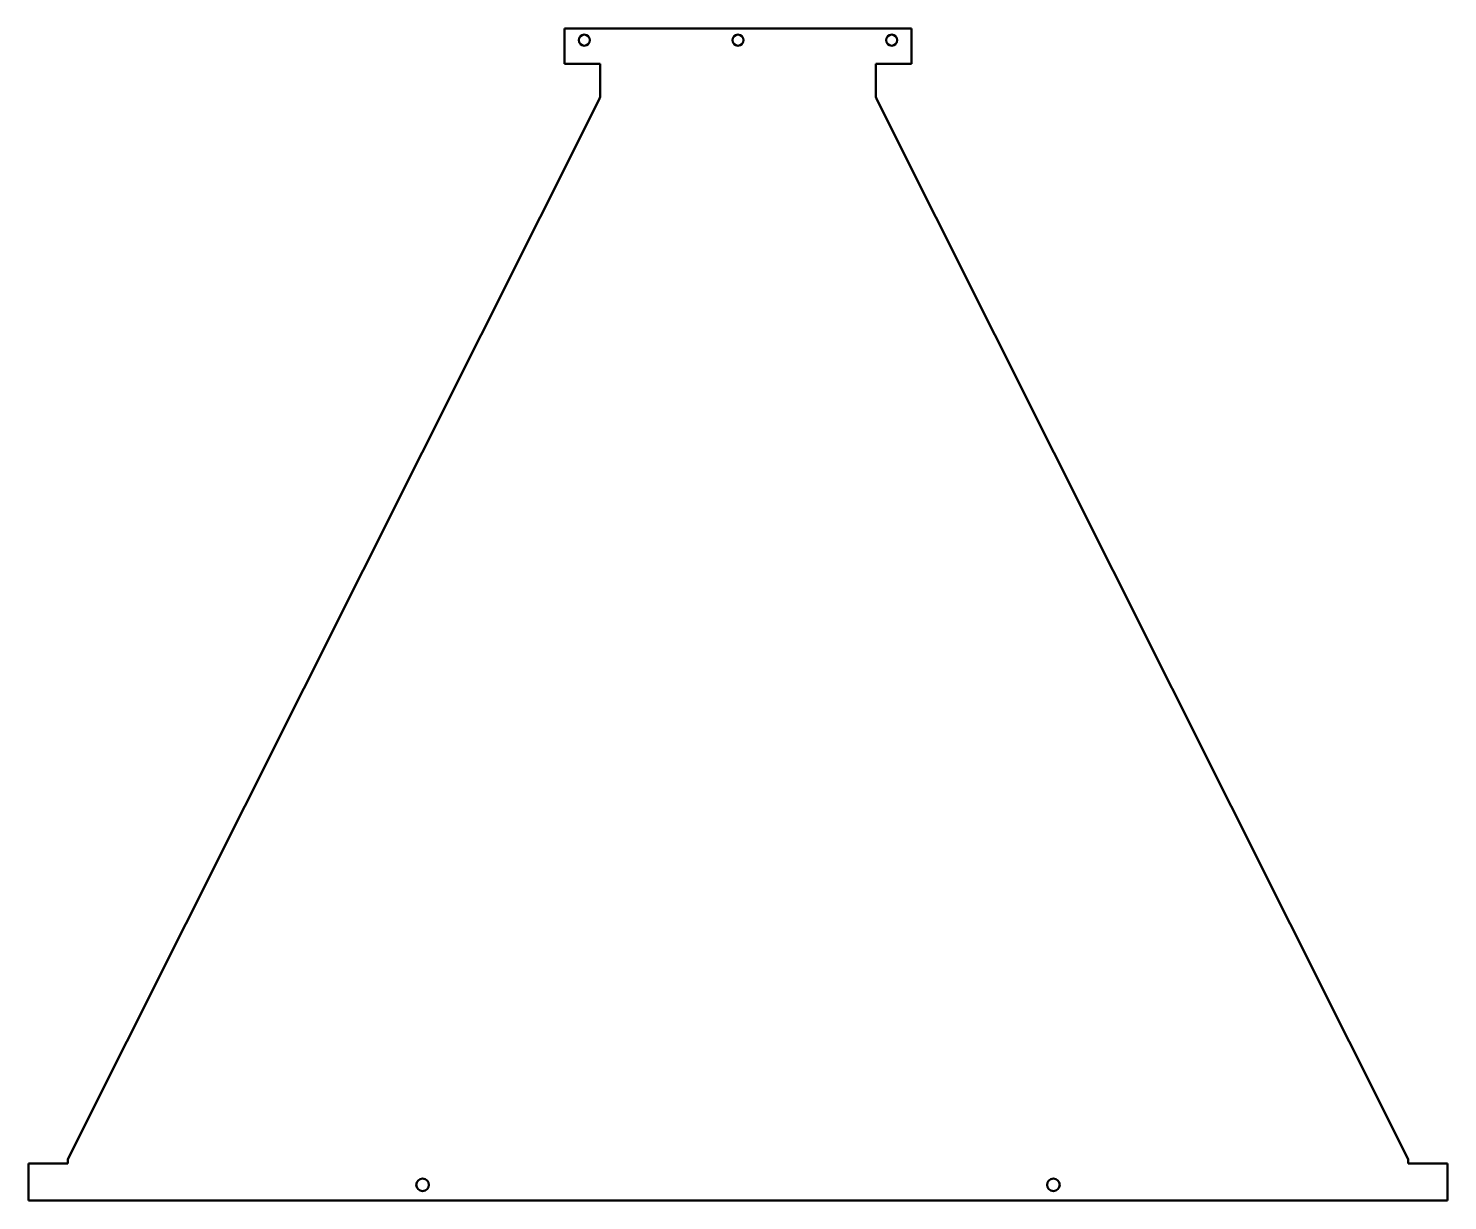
# Model space of a CAD drawing. Header units: millimetres. Extents: x 0 to 1800, y 0 to 1487.
import ezdxf

# ---------------------------------------------------------------- set-up
doc = ezdxf.new("R2010")
doc.units = ezdxf.units.MM
doc.layers.add('IV_INTERIOR_PROFILES', color=7, linetype='Continuous', lineweight=50)
doc.layers.add('IV_OUTER_PROFILE', color=7, linetype='Continuous', lineweight=50)

msp = doc.modelspace()

# ---------------------------------------------------------------- linework, layer by layer
at = {"layer": 'IV_INTERIOR_PROFILES'}
for centre, radius in [((705, 1471.7), 7), ((900, 1471.7), 7), ((1095, 1471.7), 7), ((500, 20), 8), ((1300, 20), 8)]:
    msp.add_circle(centre, radius, dxfattribs=at)
at = {"layer": 'IV_OUTER_PROFILE'}
for p, q in [((680, 1441.7), (680, 1486.7)), ((1120, 1486.7), (680, 1486.7)), ((1120, 1441.7), (1120, 1486.7)), ((725, 1441.7), (680, 1441.7)), ((725, 1399.9), (725, 1441.7)), ((1075, 1441.7), (1120, 1441.7)), ((1075, 1399.9), (1075, 1441.7)), ((723.9, 1396.6), (50, 52.6)), ((723.9, 1396.6), (725, 1399.9)), ((1076.1, 1396.6), (1075, 1399.9)), ((1750, 52.6), (1076.1, 1396.6)), ((50, 47.1), (0, 47.1)), ((0, 0), (0, 47.1)), ((50, 52.6), (50, 47.1)), ((1750, 52.6), (1750, 47.1)), ((1750, 47.1), (1800, 47.1)), ((1800, 0), (1800, 47.1)), ((0, 0), (1800, 0))]:
    msp.add_line(p, q, dxfattribs=at)

doc.saveas('drawing.dxf')
